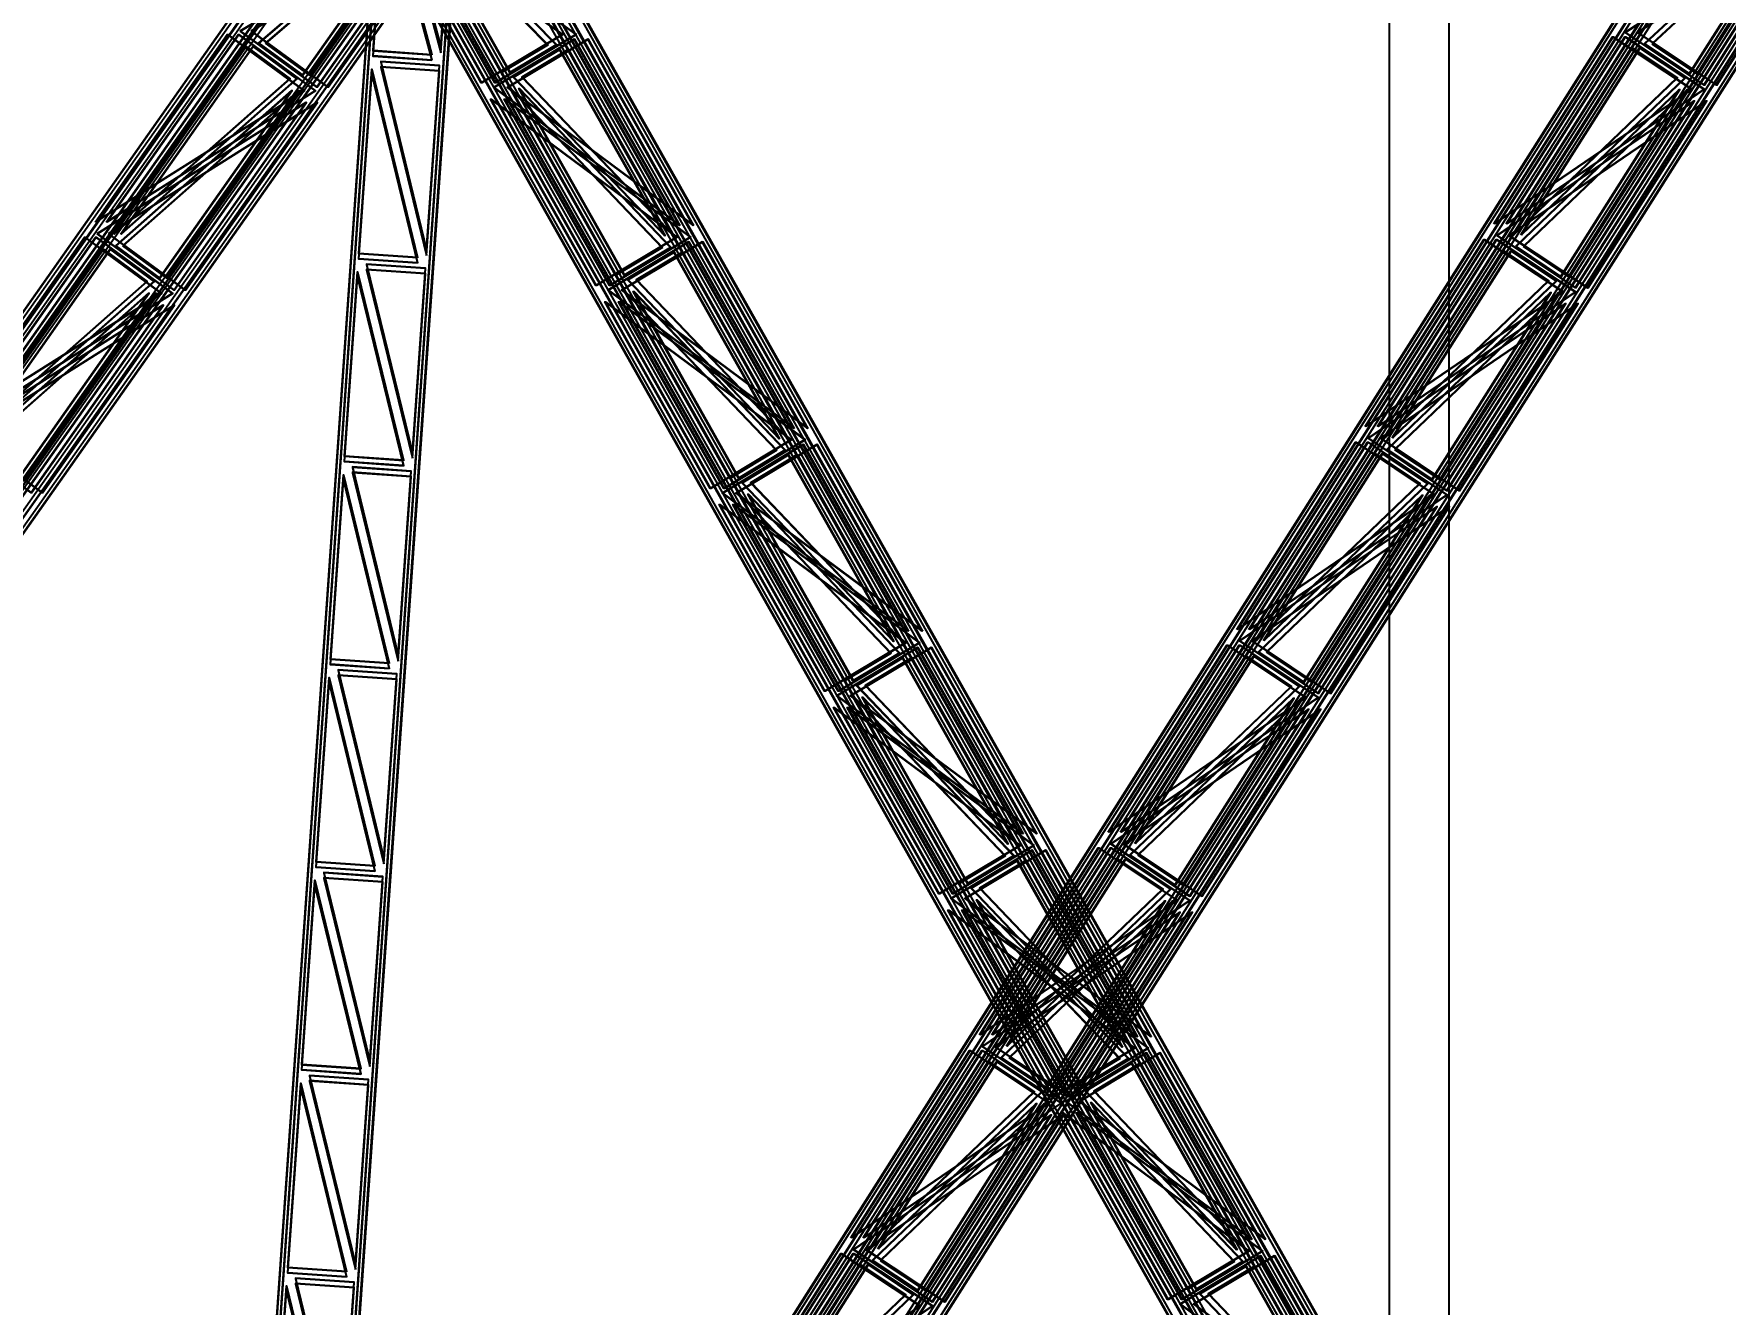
# Model space of a CAD drawing. Header units: millimetres. Extents: x -84906 to 117550, y -3000 to 338000.
# Drawn here: x -9405 to -364, y 85275 to 92061 of the extents above; entities that cross this region are included whole.
import ezdxf

# ---------------------------------------------------------------- set-up
doc = ezdxf.new("R2010")
doc.units = ezdxf.units.MM
for name, color, linetype, lineweight in [('D-STR-CORE', 7, 'Continuous', 25), ('D-STR-DIM', 7, 'Continuous', 13), ('D-STR-STRC', 7, 'Continuous', 25)]:
    doc.layers.add(name, color=color, linetype=linetype, lineweight=lineweight)
doc.styles.add('OpenSansCondensed-Light', font='OpenSansCondensed-Light.ttf')
doc.styles.add('TOWER_UNICODE', font='Arial Unicode.ttf')
doc.dimstyles.new('EZDXF', dxfattribs={"dimtxt": 0.25, "dimasz": 0.175, "dimexe": 0.375, "dimexo": 0.125, "dimgap": 0.1, "dimtad": 1, "dimlfac": 100, "dimzin": 12, "dimdsep": 46, "dimtxsty": 'OpenSansCondensed-Light', "dimblk": 'ARCHTICK', "dimcen": 2.5, "dimazin": 3, "dimtfac": 0.5, "dimtmove": 2, "dimatfit": 3})

# ---------------------------------------------------------------- blocks, each defined once
blk = doc.blocks.new('_ARCHTICK')
at = {"color": 0, "linetype": 'BYBLOCK', "const_width": 0.15}
blk.add_lwpolyline([(-0.5, -0.5), (0.5, 0.5)], dxfattribs=at)

msp = doc.modelspace()

# ---------------------------------------------------------------- linework, layer by layer
at = {"layer": 'D-STR-CORE'}
msp.add_lwpolyline([(-2160, 18300), (-1840, 18300), (-1840, 224550), (-2160, 224550)], close=True, dxfattribs=at)
msp.add_lwpolyline([(-2160, 18300), (-1840, 18300), (-1840, 224550), (-2160, 224550)], close=True, dxfattribs=at)
at = {"layer": 'D-STR-STRC'}
for points in [[(-16786.1, 80186.7), (-7623.8, 93186.7)], [(-16770.2, 80175.1), (-7607.9, 93175.1)], [(-16723.6, 80186.7), (-7561.3, 93186.7)], [(-16707.7, 80175.1), (-7545.4, 93175.1)], [(-16687.8, 80122.6), (-7525.4, 93122.6)], [(-16646.7, 80122.6), (-7484.4, 93122.6)], [(-8546.5, 80174.4), (-296.5, 93174.4)], [(-8530.2, 80163.5), (-280.2, 93163.5)], [(-8477.4, 80174.4), (-227.4, 93174.4)], [(-8461.1, 80163.5), (-211.1, 93163.5)], [(213.1, 80150.8), (-7124.6, 93150.8)], [(229.8, 80160.9), (-7107.8, 93160.9)], [(290.3, 80150.8), (-7047.4, 93150.8)], [(307.1, 80160.9), (-7030.6, 93160.9)], [(-16671.8, 80110.9), (-7509.5, 93110.9)], [(-16630.8, 80110.9), (-7468.5, 93110.9)], [(-8469.5, 80030.4), (-7557.1, 93030.4)], [(-8469.5, 80030.4), (-7557.1, 93030.4)], [(-8449.5, 80029), (-7537.2, 93029)], [(-8449.5, 80029), (-7537.2, 93029)], [(-8444.6, 80114.4), (-194.6, 93114.4)], [(-8428.2, 80103.5), (-178.2, 93103.5)], [(-8399.2, 80114.4), (-149.2, 93114.4)], [(-8382.9, 80103.5), (-132.9, 93103.5)], [(134, 80095.5), (-7203.6, 93095.5)], [(150.8, 80105.6), (-7186.8, 93105.6)], [(184.7, 80095.5), (-7152.9, 93095.5)], [(201.5, 80105.6), (-7136.2, 93105.6)], [(-8469.5, 79999.8), (-7557.1, 92999.8)], [(-8469.5, 79999.8), (-7557.1, 92999.8)], [(-8449.5, 79998.4), (-7537.2, 92998.4)], [(-8449.5, 79998.4), (-7537.2, 92998.4)], [(-8050.5, 80001.6), (-7138.2, 93001.6)], [(-8050.5, 80001.6), (-7138.2, 93001.6)], [(-8050.5, 79971), (-7138.2, 92971)], [(-8050.5, 79971), (-7138.2, 92971)], [(-8030.5, 80000.2), (-7118.2, 93000.2)], [(-8030.5, 80000.2), (-7118.2, 93000.2)], [(-8030.5, 79969.6), (-7118.2, 92969.6)], [(-8030.5, 79969.6), (-7118.2, 92969.6)], [(-16369.2, 79889.1), (-7206.9, 92889.1)], [(-16353.3, 79877.4), (-7190.9, 92877.4)], [(-16328.2, 79889.1), (-7165.8, 92889.1)], [(-16312.2, 79877.4), (-7149.9, 92877.4)], [(-8117.1, 79896.5), (132.9, 92896.5)], [(-8100.8, 79885.6), (149.2, 92885.6)], [(-8071.8, 79896.5), (178.2, 92896.5)], [(-8055.4, 79885.6), (194.6, 92885.6)], [(-290.3, 79849.2), (-7627.9, 92849.2)], [(-213.1, 79849.2), (-7550.7, 92849.2)], [(-201.5, 79894.4), (-7539.2, 92894.4)], [(-184.7, 79904.5), (-7522.4, 92904.5)], [(-150.8, 79894.4), (-7488.5, 92894.4)], [(-134, 79904.5), (-7471.7, 92904.5)], [(-16292.3, 79824.9), (-7130, 92824.9)], [(-16276.4, 79813.3), (-7114.1, 92813.3)], [(-16229.8, 79824.9), (-7067.5, 92824.9)], [(-16213.9, 79813.3), (-7051.6, 92813.3)], [(-8038.9, 79836.5), (211.1, 92836.5)], [(-8022.6, 79825.6), (227.4, 92825.6)], [(-7969.8, 79836.5), (280.2, 92836.5)], [(-7953.5, 79825.6), (296.5, 92825.6)], [(-307.1, 79839.1), (-7644.7, 92839.1)], [(-229.8, 79839.1), (-7567.5, 92839.1)]]:
    msp.add_lwpolyline(points, dxfattribs=at)
for points in [[(-16786.1, 80186.7), (-16276.4, 79813.3), (-7114.1, 92813.3), (-7623.8, 93186.7)], [(-16783, 80186.7), (-16273.3, 79813.3), (-7110.9, 92813.3), (-7620.7, 93186.7)], [(-16726.7, 80186.7), (-16217, 79813.3), (-7054.7, 92813.3), (-7564.4, 93186.7)], [(-16723.6, 80186.7), (-16213.9, 79813.3), (-7051.6, 92813.3), (-7561.3, 93186.7)], [(-16687.8, 80122.6), (-16353.3, 79877.4), (-7190.9, 92877.4), (-7525.4, 93122.6)], [(-16684.6, 80122.6), (-16350.1, 79877.4), (-7187.8, 92877.4), (-7522.3, 93122.6)], [(-16649.9, 80122.6), (-16315.4, 79877.4), (-7153, 92877.4), (-7487.5, 93122.6)], [(-16646.7, 80122.6), (-16312.2, 79877.4), (-7149.9, 92877.4), (-7484.4, 93122.6)], [(-8546.5, 80174.4), (-8022.6, 79825.6), (227.4, 92825.6), (-296.5, 93174.4)], [(-8543.1, 80174.4), (-8019.1, 79825.6), (230.9, 92825.6), (-293.1, 93174.4)], [(-8480.9, 80174.4), (-7956.9, 79825.6), (293.1, 92825.6), (-230.9, 93174.4)], [(-8477.4, 80174.4), (-7953.5, 79825.6), (296.5, 92825.6), (-227.4, 93174.4)], [(229.8, 80160.9), (-307.1, 79839.1), (-7644.7, 92839.1), (-7107.8, 93160.9)], [(233.7, 80160.9), (-303.2, 79839.1), (-7640.9, 92839.1), (-7104, 93160.9)], [(303.2, 80160.9), (-233.7, 79839.1), (-7571.4, 92839.1), (-7034.5, 93160.9)], [(307.1, 80160.9), (-229.8, 79839.1), (-7567.5, 92839.1), (-7030.6, 93160.9)], [(-8030.5, 80000.2), (-8469.5, 80030.4), (-7557.1, 93030.4), (-7118.2, 93000.2)], [(-8030.5, 80000.2), (-8469.5, 80030.4), (-7557.1, 93030.4), (-7118.2, 93000.2)], [(-8030.5, 79998), (-8469.5, 80028.2), (-7557.1, 93028.2), (-7118.2, 92998)], [(-8030.5, 79998), (-8469.5, 80028.2), (-7557.1, 93028.2), (-7118.2, 92998)], [(-8444.6, 80114.4), (-8100.8, 79885.6), (149.2, 92885.6), (-194.6, 93114.4)], [(-8441.1, 80114.4), (-8097.3, 79885.6), (152.7, 92885.6), (-191.1, 93114.4)], [(-8402.7, 80114.4), (-8058.9, 79885.6), (191.1, 92885.6), (-152.7, 93114.4)], [(-8399.2, 80114.4), (-8055.4, 79885.6), (194.6, 92885.6), (-149.2, 93114.4)], [(150.8, 80105.6), (-201.5, 79894.4), (-7539.2, 92894.4), (-7186.8, 93105.6)], [(154.7, 80105.6), (-197.6, 79894.4), (-7535.3, 92894.4), (-7183, 93105.6)], [(197.6, 80105.6), (-154.7, 79894.4), (-7492.4, 92894.4), (-7140, 93105.6)], [(201.5, 80105.6), (-150.8, 79894.4), (-7488.5, 92894.4), (-7136.2, 93105.6)], [(-8030.5, 79971.8), (-8469.5, 80002), (-7557.1, 93002), (-7118.2, 92971.8)], [(-8030.5, 79971.8), (-8469.5, 80002), (-7557.1, 93002), (-7118.2, 92971.8)], [(-8030.5, 79969.6), (-8469.5, 79999.8), (-7557.1, 92999.8), (-7118.2, 92969.6)], [(-8030.5, 79969.6), (-8469.5, 79999.8), (-7557.1, 92999.8), (-7118.2, 92969.6)], [(-7277.1, 91949.9), (-7591.4, 91971.5), (-7527.3, 92884.4)], [(-7277.1, 91949.9), (-7591.4, 91971.5), (-7527.3, 92884.4)], [(-7277.1, 91947.6), (-7591.4, 91969.3), (-7527.3, 92882.2)], [(-7277.1, 91947.6), (-7591.4, 91969.3), (-7527.3, 92882.2)], [(-7277.1, 91921.5), (-7591.4, 91943.1), (-7527.3, 92856)], [(-7277.1, 91921.5), (-7591.4, 91943.1), (-7527.3, 92856)], [(-7277.1, 91919.3), (-7591.4, 91940.9), (-7527.3, 92853.8)], [(-7277.1, 91919.3), (-7591.4, 91940.9), (-7527.3, 92853.8)], [(-7229.1, 91991.2), (-7165, 92904.1), (-7479.3, 92925.8)], [(-7229.1, 91991.2), (-7165, 92904.1), (-7479.3, 92925.8)], [(-7229.1, 91989), (-7165, 92901.9), (-7479.3, 92923.5)], [(-7229.1, 91989), (-7165, 92901.9), (-7479.3, 92923.5)], [(-7229.1, 91962.9), (-7165, 92875.8), (-7479.3, 92897.4)], [(-7229.1, 91962.9), (-7165, 92875.8), (-7479.3, 92897.4)], [(-7229.1, 91960.6), (-7165, 92873.6), (-7479.3, 92895.2)], [(-7229.1, 91960.6), (-7165, 92873.6), (-7479.3, 92895.2)], [(-8205.5, 92011.9), (-7970.6, 91839.8), (-7305.8, 92783)], [(-8202.4, 92011.9), (-7967.5, 91839.8), (-7302.7, 92783)], [(-8167.6, 92011.9), (-7932.7, 91839.8), (-7267.9, 92783)], [(-8164.5, 92011.9), (-7929.6, 91839.8), (-7264.8, 92783)], [(-6660.1, 92003.3), (-6907.6, 91855), (-7434.9, 92789.2)], [(-6656.2, 92003.3), (-6903.7, 91855), (-7431, 92789.2)], [(-6613.3, 92003.3), (-6860.8, 91855), (-7388.1, 92789.2)], [(-6609.4, 92003.3), (-6856.9, 91855), (-7384.2, 92789.2)], [(-797.9, 92007.8), (-556.4, 91847.1), (39.3, 92785.8)], [(-794.4, 92007.8), (-552.9, 91847.1), (42.8, 92785.8)], [(-756, 92007.8), (-514.5, 91847.1), (81.2, 92785.8)], [(-752.5, 92007.8), (-511, 91847.1), (84.7, 92785.8)], [(-8303.9, 92076.1), (-7893.7, 91775.6), (-7228.9, 92718.9)], [(-8300.7, 92076.1), (-7890.6, 91775.6), (-7225.8, 92718.9)], [(-8244.5, 92076.1), (-7834.3, 91775.6), (-7169.5, 92718.9)], [(-8241.4, 92076.1), (-7831.2, 91775.6), (-7166.4, 92718.9)], [(-6581.1, 92058.6), (-7013.1, 91799.7), (-7540.4, 92733.9)], [(-6577.2, 92058.6), (-7009.3, 91799.7), (-7536.6, 92733.9)], [(-6507.7, 92058.6), (-6939.8, 91799.7), (-7467.1, 92733.9)], [(-6503.9, 92058.6), (-6935.9, 91799.7), (-7463.2, 92733.9)], [(-899.8, 92067.8), (-478.2, 91787.1), (117.5, 92725.8)], [(-896.4, 92067.8), (-474.7, 91787.1), (121, 92725.8)], [(-834.2, 92067.8), (-412.5, 91787.1), (183.2, 92725.8)], [(-830.7, 92067.8), (-409.1, 91787.1), (186.6, 92725.8)], [(-9077.5, 91055.6), (-8371.2, 92057.7), (-7961, 91757.2)], [(-9074.4, 91055.6), (-8368.1, 92057.7), (-7957.9, 91757.2)], [(-9018.1, 91055.6), (-8311.8, 92057.7), (-7901.7, 91757.2)], [(-9015, 91055.6), (-8308.7, 92057.7), (-7898.5, 91757.2)], [(-5953.8, 91036.8), (-6516.5, 92033.7), (-6948.5, 91774.7)], [(-5950, 91036.8), (-6512.6, 92033.7), (-6944.7, 91774.7)], [(-5880.5, 91036.8), (-6443.1, 92033.7), (-6875.2, 91774.7)], [(-5876.6, 91036.8), (-6439.3, 92033.7), (-6871.3, 91774.7)], [(-1600.2, 91046.7), (-965.9, 92046.2), (-544.3, 91765.5)], [(-1596.7, 91046.7), (-962.5, 92046.2), (-540.8, 91765.5)], [(-1534.6, 91046.7), (-900.3, 92046.2), (-478.6, 91765.5)], [(-1531.1, 91046.7), (-896.8, 92046.2), (-475.2, 91765.5)], [(-8979.1, 90991.4), (-8272.8, 91993.5), (-8037.9, 91821.4)], [(-8976, 90991.4), (-8269.7, 91993.5), (-8034.8, 91821.4)], [(-8941.2, 90991.4), (-8234.9, 91993.5), (-8000, 91821.4)], [(-8938.1, 90991.4), (-8231.8, 91993.5), (-7996.9, 91821.4)], [(-6032.8, 90981.5), (-6595.5, 91978.4), (-6843, 91830)], [(-6029, 90981.5), (-6591.7, 91978.4), (-6839.1, 91830)], [(-5986, 90981.5), (-6548.7, 91978.4), (-6796.2, 91830)], [(-5982.2, 90981.5), (-6544.8, 91978.4), (-6792.3, 91830)], [(-1498.3, 90986.8), (-864, 91986.3), (-622.5, 91825.5)], [(-1494.8, 90986.8), (-860.5, 91986.3), (-619, 91825.5)], [(-1456.4, 90986.8), (-822.1, 91986.3), (-580.6, 91825.5)], [(-1452.9, 90986.8), (-818.6, 91986.3), (-577.1, 91825.5)], [(-7353.1, 90866.5), (-7667.4, 90888.1), (-7598.3, 91872.7)], [(-7353.1, 90866.5), (-7667.4, 90888.1), (-7598.3, 91872.7)], [(-7353.1, 90864.3), (-7667.4, 90885.9), (-7598.3, 91870.5)], [(-7353.1, 90864.3), (-7667.4, 90885.9), (-7598.3, 91870.5)], [(-7305.1, 90907.9), (-7236, 91892.4), (-7550.3, 91914.1)], [(-7305.1, 90907.9), (-7236, 91892.4), (-7550.3, 91914.1)], [(-7305.1, 90905.7), (-7236, 91890.2), (-7550.3, 91911.8)], [(-7305.1, 90905.7), (-7236, 91890.2), (-7550.3, 91911.8)], [(-7305.1, 90879.5), (-7236, 91864.1), (-7550.3, 91885.7)], [(-7305.1, 90879.5), (-7236, 91864.1), (-7550.3, 91885.7)], [(-7305.1, 90877.3), (-7236, 91861.9), (-7550.3, 91883.5)], [(-7305.1, 90877.3), (-7236, 91861.9), (-7550.3, 91883.5)], [(-7353.1, 90838.2), (-7667.4, 90859.8), (-7598.3, 91844.3)], [(-7353.1, 90838.2), (-7667.4, 90859.8), (-7598.3, 91844.3)], [(-7353.1, 90835.9), (-7667.4, 90857.6), (-7598.3, 91842.1)], [(-7353.1, 90835.9), (-7667.4, 90857.6), (-7598.3, 91842.1)], [(-6048.6, 90920), (-6296.1, 90771.6), (-6858.8, 91768.5)], [(-6044.8, 90920), (-6292.2, 90771.6), (-6854.9, 91768.5)], [(-6001.8, 90920), (-6249.3, 90771.6), (-6812, 91768.5)], [(-5997.9, 90920), (-6245.4, 90771.6), (-6808.1, 91768.5)], [(-1485.4, 90924.5), (-1243.9, 90763.7), (-609.6, 91763.2)], [(-1481.9, 90924.5), (-1240.4, 90763.7), (-606.1, 91763.2)], [(-1443.5, 90924.5), (-1202, 90763.7), (-567.7, 91763.2)], [(-1440, 90924.5), (-1198.5, 90763.7), (-564.2, 91763.2)], [(-9067.4, 90992.8), (-8657.2, 90692.3), (-7950.9, 91694.4)], [(-9064.3, 90992.8), (-8654.1, 90692.3), (-7947.8, 91694.4)], [(-9008, 90992.8), (-8597.9, 90692.3), (-7891.6, 91694.4)], [(-9004.9, 90992.8), (-8594.7, 90692.3), (-7888.4, 91694.4)], [(-8969, 90928.6), (-8734.1, 90756.5), (-8027.8, 91758.6)], [(-8965.9, 90928.6), (-8731, 90756.5), (-8024.7, 91758.6)], [(-8931.2, 90928.6), (-8696.2, 90756.5), (-7989.9, 91758.6)], [(-8928, 90928.6), (-8693.1, 90756.5), (-7986.8, 91758.6)], [(-5969.6, 90975.3), (-6401.6, 90716.3), (-6964.3, 91713.2)], [(-5965.8, 90975.3), (-6397.8, 90716.3), (-6960.5, 91713.2)], [(-5896.3, 90975.3), (-6328.3, 90716.3), (-6891, 91713.2)], [(-5892.4, 90975.3), (-6324.4, 90716.3), (-6887.1, 91713.2)], [(-1587.3, 90984.5), (-1165.7, 90703.8), (-531.4, 91703.3)], [(-1583.9, 90984.5), (-1162.2, 90703.8), (-527.9, 91703.3)], [(-1521.7, 90984.5), (-1100, 90703.8), (-465.8, 91703.3)], [(-1518.2, 90984.5), (-1096.6, 90703.8), (-462.3, 91703.3)], [(-9841, 89972.3), (-9134.7, 90974.4), (-8724.6, 90673.9)], [(-9837.9, 89972.3), (-9131.6, 90974.4), (-8721.4, 90673.9)], [(-9781.6, 89972.3), (-9075.3, 90974.4), (-8665.2, 90673.9)], [(-9778.5, 89972.3), (-9072.2, 90974.4), (-8662.1, 90673.9)], [(-5342.4, 89953.4), (-5905, 90950.3), (-6337.1, 90691.4)], [(-5338.5, 89953.4), (-5901.2, 90950.3), (-6333.2, 90691.4)], [(-5269, 89953.4), (-5831.7, 90950.3), (-6263.7, 90691.4)], [(-5265.1, 89953.4), (-5827.8, 90950.3), (-6259.8, 90691.4)], [(-2287.7, 89963.4), (-1653.4, 90962.9), (-1231.8, 90682.2)], [(-2284.2, 89963.4), (-1650, 90962.9), (-1228.3, 90682.2)], [(-2222.1, 89963.4), (-1587.8, 90962.9), (-1166.1, 90682.2)], [(-2218.6, 89963.4), (-1584.3, 90962.9), (-1162.7, 90682.2)], [(-9742.7, 89908.1), (-9036.4, 90910.2), (-8801.4, 90738.1)], [(-9739.5, 89908.1), (-9033.2, 90910.2), (-8798.3, 90738.1)], [(-9704.8, 89908.1), (-8998.5, 90910.2), (-8763.5, 90738.1)], [(-9701.6, 89908.1), (-8995.4, 90910.2), (-8760.4, 90738.1)], [(-5421.4, 89898.1), (-5984, 90895), (-6231.5, 90746.7)], [(-5417.5, 89898.1), (-5980.2, 90895), (-6227.6, 90746.7)], [(-5374.5, 89898.1), (-5937.2, 90895), (-6184.7, 90746.7)], [(-5370.7, 89898.1), (-5933.4, 90895), (-6180.8, 90746.7)], [(-2185.8, 89903.4), (-1551.5, 90902.9), (-1310, 90742.2)], [(-2182.3, 89903.4), (-1548, 90902.9), (-1306.5, 90742.2)], [(-2143.9, 89903.4), (-1509.6, 90902.9), (-1268.1, 90742.2)], [(-2140.4, 89903.4), (-1506.1, 90902.9), (-1264.6, 90742.2)], [(-7429.2, 89783.2), (-7743.4, 89804.8), (-7674.3, 90789.4)], [(-7429.2, 89783.2), (-7743.4, 89804.8), (-7674.3, 90789.4)], [(-7429.2, 89781), (-7743.4, 89802.6), (-7674.3, 90787.1)], [(-7429.2, 89781), (-7743.4, 89802.6), (-7674.3, 90787.1)], [(-7381.2, 89824.6), (-7312.1, 90809.1), (-7626.3, 90830.7)], [(-7381.2, 89824.6), (-7312.1, 90809.1), (-7626.3, 90830.7)], [(-7381.2, 89822.3), (-7312.1, 90806.9), (-7626.3, 90828.5)], [(-7381.2, 89822.3), (-7312.1, 90806.9), (-7626.3, 90828.5)], [(-7381.2, 89796.2), (-7312.1, 90780.7), (-7626.3, 90802.4)], [(-7381.2, 89796.2), (-7312.1, 90780.7), (-7626.3, 90802.4)], [(-7381.2, 89794), (-7312.1, 90778.5), (-7626.3, 90800.1)], [(-7381.2, 89794), (-7312.1, 90778.5), (-7626.3, 90800.1)], [(-7429.2, 89754.8), (-7743.4, 89776.5), (-7674.3, 90761)], [(-7429.2, 89754.8), (-7743.4, 89776.5), (-7674.3, 90761)], [(-7429.2, 89752.6), (-7743.4, 89774.2), (-7674.3, 90758.8)], [(-7429.2, 89752.6), (-7743.4, 89774.2), (-7674.3, 90758.8)], [(-5437.2, 89836.6), (-5684.6, 89688.3), (-6247.3, 90685.2)], [(-5433.3, 89836.6), (-5680.8, 89688.3), (-6243.4, 90685.2)], [(-5390.3, 89836.6), (-5637.8, 89688.3), (-6200.5, 90685.2)], [(-5386.5, 89836.6), (-5633.9, 89688.3), (-6196.6, 90685.2)], [(-2172.9, 89841.2), (-1931.4, 89680.4), (-1297.1, 90679.9)], [(-2169.4, 89841.2), (-1927.9, 89680.4), (-1293.6, 90679.9)], [(-2131, 89841.2), (-1889.5, 89680.4), (-1255.2, 90679.9)], [(-2127.5, 89841.2), (-1886, 89680.4), (-1251.7, 90679.9)], [(-9830.9, 89909.5), (-9420.8, 89608.9), (-8714.5, 90611.1)], [(-9827.8, 89909.5), (-9417.6, 89608.9), (-8711.4, 90611.1)], [(-9771.6, 89909.5), (-9361.4, 89608.9), (-8655.1, 90611.1)], [(-9768.4, 89909.5), (-9358.3, 89608.9), (-8652, 90611.1)], [(-9732.6, 89845.3), (-9497.6, 89673.1), (-8791.3, 90675.3)], [(-9729.5, 89845.3), (-9494.5, 89673.1), (-8788.2, 90675.3)], [(-9694.7, 89845.3), (-9459.7, 89673.1), (-8753.4, 90675.3)], [(-9691.6, 89845.3), (-9456.6, 89673.1), (-8750.3, 90675.3)], [(-5358.1, 89891.9), (-5790.2, 89633), (-6352.9, 90629.9)], [(-5354.3, 89891.9), (-5786.3, 89633), (-6349, 90629.9)], [(-5284.8, 89891.9), (-5716.8, 89633), (-6279.5, 90629.9)], [(-5280.9, 89891.9), (-5712.9, 89633), (-6275.6, 90629.9)], [(-2274.8, 89901.1), (-1853.2, 89620.5), (-1218.9, 90620)], [(-2271.4, 89901.1), (-1849.7, 89620.5), (-1215.4, 90620)], [(-2209.2, 89901.1), (-1787.5, 89620.5), (-1153.3, 90620)], [(-2205.7, 89901.1), (-1784.1, 89620.5), (-1149.8, 90620)], [(-4730.9, 88870.1), (-5293.6, 89867), (-5725.6, 89608.1)], [(-4727, 88870.1), (-5289.7, 89867), (-5721.7, 89608.1)], [(-4657.5, 88870.1), (-5220.2, 89867), (-5652.2, 89608.1)], [(-4653.7, 88870.1), (-5216.3, 89867), (-5648.4, 89608.1)], [(-2975.2, 88880), (-2340.9, 89879.5), (-1919.3, 89598.9)], [(-2971.7, 88880), (-2337.5, 89879.5), (-1915.8, 89598.9)], [(-2909.6, 88880), (-2275.3, 89879.5), (-1853.6, 89598.9)], [(-2906.1, 88880), (-2271.8, 89879.5), (-1850.2, 89598.9)], [(-4809.9, 88814.8), (-5372.6, 89811.7), (-5620, 89663.4)], [(-4806, 88814.8), (-5368.7, 89811.7), (-5616.2, 89663.4)], [(-4763.1, 88814.8), (-5325.8, 89811.7), (-5573.2, 89663.4)], [(-4759.2, 88814.8), (-5321.9, 89811.7), (-5569.4, 89663.4)], [(-2873.3, 88820.1), (-2239, 89819.6), (-1997.5, 89658.8)], [(-2869.8, 88820.1), (-2235.5, 89819.6), (-1994, 89658.8)], [(-2831.4, 88820.1), (-2197.1, 89819.6), (-1955.6, 89658.8)], [(-2827.9, 88820.1), (-2193.6, 89819.6), (-1952.1, 89658.8)], [(-7505.2, 88699.9), (-7819.4, 88721.5), (-7750.3, 89706)], [(-7505.2, 88699.9), (-7819.4, 88721.5), (-7750.3, 89706)], [(-7505.2, 88697.6), (-7819.4, 88719.3), (-7750.3, 89703.8)], [(-7505.2, 88697.6), (-7819.4, 88719.3), (-7750.3, 89703.8)], [(-7457.2, 88741.2), (-7388.1, 89725.8), (-7702.3, 89747.4)], [(-7457.2, 88741.2), (-7388.1, 89725.8), (-7702.3, 89747.4)], [(-7457.2, 88739), (-7388.1, 89723.5), (-7702.3, 89745.2)], [(-7457.2, 88739), (-7388.1, 89723.5), (-7702.3, 89745.2)], [(-7457.2, 88712.9), (-7388.1, 89697.4), (-7702.3, 89719)], [(-7457.2, 88712.9), (-7388.1, 89697.4), (-7702.3, 89719)], [(-7457.2, 88710.6), (-7388.1, 89695.2), (-7702.3, 89716.8)], [(-7457.2, 88710.6), (-7388.1, 89695.2), (-7702.3, 89716.8)], [(-7505.2, 88671.5), (-7819.4, 88693.1), (-7750.3, 89677.7)], [(-7505.2, 88671.5), (-7819.4, 88693.1), (-7750.3, 89677.7)], [(-7505.2, 88669.3), (-7819.4, 88690.9), (-7750.3, 89675.4)], [(-7505.2, 88669.3), (-7819.4, 88690.9), (-7750.3, 89675.4)], [(-4825.7, 88753.3), (-5073.1, 88605), (-5635.8, 89601.9)], [(-4821.8, 88753.3), (-5069.3, 88605), (-5632, 89601.9)], [(-4778.9, 88753.3), (-5026.3, 88605), (-5589, 89601.9)], [(-4775, 88753.3), (-5022.5, 88605), (-5585.2, 89601.9)], [(-2860.4, 88757.8), (-2618.9, 88597.1), (-1984.6, 89596.6)], [(-2856.9, 88757.8), (-2615.4, 88597.1), (-1981.1, 89596.6)], [(-2818.5, 88757.8), (-2577, 88597.1), (-1942.7, 89596.6)], [(-2815, 88757.8), (-2573.5, 88597.1), (-1939.2, 89596.6)], [(-4746.7, 88808.6), (-5178.7, 88549.7), (-5741.4, 89546.6)], [(-4742.8, 88808.6), (-5174.8, 88549.7), (-5737.5, 89546.6)], [(-4673.3, 88808.6), (-5105.3, 88549.7), (-5668, 89546.6)], [(-4669.5, 88808.6), (-5101.5, 88549.7), (-5664.2, 89546.6)], [(-2962.3, 88817.8), (-2540.7, 88537.1), (-1906.4, 89536.6)], [(-2958.9, 88817.8), (-2537.2, 88537.1), (-1902.9, 89536.6)], [(-2896.7, 88817.8), (-2475, 88537.1), (-1840.8, 89536.6)], [(-2893.2, 88817.8), (-2471.6, 88537.1), (-1837.3, 89536.6)], [(-4119.4, 87786.8), (-4682.1, 88783.7), (-5114.1, 88524.7)], [(-4115.5, 87786.8), (-4678.2, 88783.7), (-5110.3, 88524.7)], [(-4046, 87786.8), (-4608.7, 88783.7), (-5040.8, 88524.7)], [(-4042.2, 87786.8), (-4604.9, 88783.7), (-5036.9, 88524.7)], [(-3662.7, 87796.7), (-3028.4, 88796.2), (-2606.8, 88515.5)], [(-3659.2, 87796.7), (-3025, 88796.2), (-2603.3, 88515.5)], [(-3597.1, 87796.7), (-2962.8, 88796.2), (-2541.1, 88515.5)], [(-3593.6, 87796.7), (-2959.3, 88796.2), (-2537.7, 88515.5)], [(-4198.4, 87731.5), (-4761.1, 88728.4), (-5008.6, 88580)], [(-4194.6, 87731.5), (-4757.2, 88728.4), (-5004.7, 88580)], [(-4151.6, 87731.5), (-4714.3, 88728.4), (-4961.7, 88580)], [(-4147.7, 87731.5), (-4710.4, 88728.4), (-4957.9, 88580)], [(-3560.8, 87736.8), (-2926.5, 88736.3), (-2685, 88575.5)], [(-3557.3, 87736.8), (-2923, 88736.3), (-2681.5, 88575.5)], [(-3518.9, 87736.8), (-2884.6, 88736.3), (-2643.1, 88575.5)], [(-3515.4, 87736.8), (-2881.1, 88736.3), (-2639.6, 88575.5)], [(-7581.2, 87616.5), (-7895.5, 87638.1), (-7826.4, 88622.7)], [(-7581.2, 87616.5), (-7895.5, 87638.1), (-7826.4, 88622.7)], [(-7581.2, 87614.3), (-7895.5, 87635.9), (-7826.4, 88620.5)], [(-7581.2, 87614.3), (-7895.5, 87635.9), (-7826.4, 88620.5)], [(-7533.2, 87657.9), (-7464.1, 88642.4), (-7778.4, 88664.1)], [(-7533.2, 87657.9), (-7464.1, 88642.4), (-7778.4, 88664.1)], [(-7533.2, 87655.7), (-7464.1, 88640.2), (-7778.4, 88661.8)], [(-7533.2, 87655.7), (-7464.1, 88640.2), (-7778.4, 88661.8)], [(-7533.2, 87629.5), (-7464.1, 88614.1), (-7778.4, 88635.7)], [(-7533.2, 87629.5), (-7464.1, 88614.1), (-7778.4, 88635.7)], [(-7533.2, 87627.3), (-7464.1, 88611.9), (-7778.4, 88633.5)], [(-7533.2, 87627.3), (-7464.1, 88611.9), (-7778.4, 88633.5)], [(-7581.2, 87588.2), (-7895.5, 87609.8), (-7826.4, 88594.3)], [(-7581.2, 87588.2), (-7895.5, 87609.8), (-7826.4, 88594.3)], [(-7581.2, 87585.9), (-7895.5, 87607.6), (-7826.4, 88592.1)], [(-7581.2, 87585.9), (-7895.5, 87607.6), (-7826.4, 88592.1)], [(-4214.2, 87670), (-4461.7, 87521.6), (-5024.4, 88518.5)], [(-4210.3, 87670), (-4457.8, 87521.6), (-5020.5, 88518.5)], [(-4167.4, 87670), (-4414.9, 87521.6), (-4977.5, 88518.5)], [(-4163.5, 87670), (-4411, 87521.6), (-4973.7, 88518.5)], [(-3547.9, 87674.5), (-3306.4, 87513.7), (-2672.1, 88513.2)], [(-3544.4, 87674.5), (-3302.9, 87513.7), (-2668.6, 88513.2)], [(-3506, 87674.5), (-3264.5, 87513.7), (-2630.2, 88513.2)], [(-3502.5, 87674.5), (-3261, 87513.7), (-2626.7, 88513.2)], [(-4135.2, 87725.3), (-4567.2, 87466.3), (-5129.9, 88463.2)], [(-4131.3, 87725.3), (-4563.4, 87466.3), (-5126, 88463.2)], [(-4061.8, 87725.3), (-4493.9, 87466.3), (-5056.5, 88463.2)], [(-4058, 87725.3), (-4490, 87466.3), (-5052.7, 88463.2)], [(-3649.8, 87734.5), (-3228.2, 87453.8), (-2593.9, 88453.3)], [(-3646.4, 87734.5), (-3224.7, 87453.8), (-2590.4, 88453.3)], [(-3584.2, 87734.5), (-3162.5, 87453.8), (-2528.3, 88453.3)], [(-3580.7, 87734.5), (-3159.1, 87453.8), (-2524.8, 88453.3)], [(-3507.9, 86703.4), (-4070.6, 87700.3), (-4502.6, 87441.4)], [(-3504.1, 86703.4), (-4066.8, 87700.3), (-4498.8, 87441.4)], [(-3434.6, 86703.4), (-3997.3, 87700.3), (-4429.3, 87441.4)], [(-3430.7, 86703.4), (-3993.4, 87700.3), (-4425.4, 87441.4)], [(-4350.2, 86713.4), (-3715.9, 87712.9), (-3294.3, 87432.2)], [(-4346.7, 86713.4), (-3712.5, 87712.9), (-3290.8, 87432.2)], [(-4284.6, 86713.4), (-3650.3, 87712.9), (-3228.6, 87432.2)], [(-4281.1, 86713.4), (-3646.8, 87712.9), (-3225.2, 87432.2)], [(-3586.9, 86648.1), (-4149.6, 87645), (-4397.1, 87496.7)], [(-3583.1, 86648.1), (-4145.8, 87645), (-4393.2, 87496.7)], [(-3540.1, 86648.1), (-4102.8, 87645), (-4350.3, 87496.7)], [(-3536.3, 86648.1), (-4098.9, 87645), (-4346.4, 87496.7)], [(-4248.3, 86653.4), (-3614, 87652.9), (-3372.5, 87492.2)], [(-4244.8, 86653.4), (-3610.5, 87652.9), (-3369, 87492.2)], [(-4206.4, 86653.4), (-3572.1, 87652.9), (-3330.6, 87492.2)], [(-4202.9, 86653.4), (-3568.6, 87652.9), (-3327.1, 87492.2)], [(-7657.3, 86533.2), (-7971.5, 86554.8), (-7902.4, 87539.4)], [(-7657.3, 86533.2), (-7971.5, 86554.8), (-7902.4, 87539.4)], [(-7657.3, 86531), (-7971.5, 86552.6), (-7902.4, 87537.1)], [(-7657.3, 86531), (-7971.5, 86552.6), (-7902.4, 87537.1)], [(-7609.2, 86574.6), (-7540.1, 87559.1), (-7854.4, 87580.7)], [(-7609.2, 86574.6), (-7540.1, 87559.1), (-7854.4, 87580.7)], [(-7609.2, 86572.3), (-7540.1, 87556.9), (-7854.4, 87578.5)], [(-7609.2, 86572.3), (-7540.1, 87556.9), (-7854.4, 87578.5)], [(-7609.2, 86546.2), (-7540.1, 87530.7), (-7854.4, 87552.4)], [(-7609.2, 86546.2), (-7540.1, 87530.7), (-7854.4, 87552.4)], [(-7609.2, 86544), (-7540.1, 87528.5), (-7854.4, 87550.1)], [(-7609.2, 86544), (-7540.1, 87528.5), (-7854.4, 87550.1)], [(-7657.3, 86504.8), (-7971.5, 86526.5), (-7902.4, 87511)], [(-7657.3, 86504.8), (-7971.5, 86526.5), (-7902.4, 87511)], [(-7657.3, 86502.6), (-7971.5, 86524.2), (-7902.4, 87508.8)], [(-7657.3, 86502.6), (-7971.5, 86524.2), (-7902.4, 87508.8)], [(-3602.7, 86586.6), (-3850.2, 86438.3), (-4412.9, 87435.2)], [(-3598.9, 86586.6), (-3846.3, 86438.3), (-4409, 87435.2)], [(-3555.9, 86586.6), (-3803.4, 86438.3), (-4366.1, 87435.2)], [(-3552.1, 86586.6), (-3799.5, 86438.3), (-4362.2, 87435.2)], [(-4235.4, 86591.2), (-3993.9, 86430.4), (-3359.6, 87429.9)], [(-4231.9, 86591.2), (-3990.4, 86430.4), (-3356.1, 87429.9)], [(-4193.5, 86591.2), (-3952, 86430.4), (-3317.7, 87429.9)], [(-4190, 86591.2), (-3948.5, 86430.4), (-3314.2, 87429.9)], [(-3523.7, 86641.9), (-3955.8, 86383), (-4518.4, 87379.9)], [(-3519.9, 86641.9), (-3951.9, 86383), (-4514.6, 87379.9)], [(-3450.4, 86641.9), (-3882.4, 86383), (-4445.1, 87379.9)], [(-3446.5, 86641.9), (-3878.5, 86383), (-4441.2, 87379.9)], [(-4337.3, 86651.1), (-3915.7, 86370.5), (-3281.4, 87370)], [(-4333.9, 86651.1), (-3912.2, 86370.5), (-3277.9, 87370)], [(-4271.7, 86651.1), (-3850, 86370.5), (-3215.8, 87370)], [(-4268.2, 86651.1), (-3846.6, 86370.5), (-3212.3, 87370)], [(-5037.7, 85630), (-4403.4, 86629.5), (-3981.8, 86348.9)], [(-5034.2, 85630), (-4400, 86629.5), (-3978.3, 86348.9)], [(-4972.1, 85630), (-4337.8, 86629.5), (-3916.1, 86348.9)], [(-4968.6, 85630), (-4334.3, 86629.5), (-3912.7, 86348.9)], [(-2896.5, 85620.1), (-3459.1, 86617), (-3891.2, 86358.1)], [(-2892.6, 85620.1), (-3455.3, 86617), (-3887.3, 86358.1)], [(-2823.1, 85620.1), (-3385.8, 86617), (-3817.8, 86358.1)], [(-2819.2, 85620.1), (-3381.9, 86617), (-3813.9, 86358.1)], [(-4935.8, 85570.1), (-4301.5, 86569.6), (-4060, 86408.8)], [(-4932.3, 85570.1), (-4298, 86569.6), (-4056.5, 86408.8)], [(-4893.9, 85570.1), (-4259.6, 86569.6), (-4018.1, 86408.8)], [(-4890.4, 85570.1), (-4256.1, 86569.6), (-4014.6, 86408.8)], [(-2975.5, 85564.8), (-3538.1, 86561.7), (-3785.6, 86413.4)], [(-2971.6, 85564.8), (-3534.3, 86561.7), (-3781.8, 86413.4)], [(-2928.7, 85564.8), (-3491.3, 86561.7), (-3738.8, 86413.4)], [(-2924.8, 85564.8), (-3487.5, 86561.7), (-3734.9, 86413.4)], [(-7733.3, 85449.9), (-8047.5, 85471.5), (-7978.4, 86456)], [(-7733.3, 85449.9), (-8047.5, 85471.5), (-7978.4, 86456)], [(-7733.3, 85447.6), (-8047.5, 85469.3), (-7978.4, 86453.8)], [(-7733.3, 85447.6), (-8047.5, 85469.3), (-7978.4, 86453.8)], [(-7733.3, 85421.5), (-8047.5, 85443.1), (-7978.4, 86427.7)], [(-7733.3, 85421.5), (-8047.5, 85443.1), (-7978.4, 86427.7)], [(-7685.3, 85491.2), (-7616.2, 86475.8), (-7930.4, 86497.4)], [(-7685.3, 85491.2), (-7616.2, 86475.8), (-7930.4, 86497.4)], [(-7685.3, 85489), (-7616.2, 86473.5), (-7930.4, 86495.2)], [(-7685.3, 85489), (-7616.2, 86473.5), (-7930.4, 86495.2)], [(-7685.3, 85462.9), (-7616.2, 86447.4), (-7930.4, 86469)], [(-7685.3, 85462.9), (-7616.2, 86447.4), (-7930.4, 86469)], [(-7685.3, 85460.6), (-7616.2, 86445.2), (-7930.4, 86466.8)], [(-7685.3, 85460.6), (-7616.2, 86445.2), (-7930.4, 86466.8)], [(-7733.3, 85419.3), (-8047.5, 85440.9), (-7978.4, 86425.4)], [(-7733.3, 85419.3), (-8047.5, 85440.9), (-7978.4, 86425.4)], [(-4922.9, 85507.8), (-4681.4, 85347.1), (-4047.1, 86346.6)], [(-4919.4, 85507.8), (-4677.9, 85347.1), (-4043.6, 86346.6)], [(-4881, 85507.8), (-4639.5, 85347.1), (-4005.2, 86346.6)], [(-4877.5, 85507.8), (-4636, 85347.1), (-4001.7, 86346.6)], [(-2991.3, 85503.3), (-3238.7, 85355), (-3801.4, 86351.9)], [(-2987.4, 85503.3), (-3234.9, 85355), (-3797.5, 86351.9)], [(-2944.4, 85503.3), (-3191.9, 85355), (-3754.6, 86351.9)], [(-2940.6, 85503.3), (-3188.1, 85355), (-3750.7, 86351.9)], [(-5024.8, 85567.8), (-4603.2, 85287.1), (-3968.9, 86286.6)], [(-5021.4, 85567.8), (-4599.7, 85287.1), (-3965.4, 86286.6)], [(-4959.2, 85567.8), (-4537.5, 85287.1), (-3903.3, 86286.6)], [(-4955.7, 85567.8), (-4534.1, 85287.1), (-3899.8, 86286.6)], [(-2912.3, 85558.6), (-3344.3, 85299.7), (-3907, 86296.6)], [(-2908.4, 85558.6), (-3340.4, 85299.7), (-3903.1, 86296.6)], [(-2838.9, 85558.6), (-3270.9, 85299.7), (-3833.6, 86296.6)], [(-2835, 85558.6), (-3267.1, 85299.7), (-3829.7, 86296.6)], [(-5725.2, 84546.7), (-5090.9, 85546.2), (-4669.3, 85265.5)], [(-5721.7, 84546.7), (-5087.5, 85546.2), (-4665.8, 85265.5)], [(-5659.6, 84546.7), (-5025.3, 85546.2), (-4603.6, 85265.5)], [(-5656.1, 84546.7), (-5021.8, 85546.2), (-4600.2, 85265.5)], [(-2285, 84536.8), (-2847.7, 85533.7), (-3279.7, 85274.7)], [(-2281.1, 84536.8), (-2843.8, 85533.7), (-3275.8, 85274.7)], [(-2211.6, 84536.8), (-2774.3, 85533.7), (-3206.3, 85274.7)], [(-2207.8, 84536.8), (-2770.5, 85533.7), (-3202.5, 85274.7)], [(-5623.3, 84486.8), (-4989, 85486.3), (-4747.5, 85325.5)], [(-5619.8, 84486.8), (-4985.5, 85486.3), (-4744, 85325.5)], [(-5581.4, 84486.8), (-4947.1, 85486.3), (-4705.6, 85325.5)], [(-5577.9, 84486.8), (-4943.6, 85486.3), (-4702.1, 85325.5)], [(-2364, 84481.5), (-2926.7, 85478.4), (-3174.1, 85330)], [(-2360.1, 84481.5), (-2922.8, 85478.4), (-3170.3, 85330)], [(-2317.2, 84481.5), (-2879.9, 85478.4), (-3127.3, 85330)], [(-2313.3, 84481.5), (-2876, 85478.4), (-3123.5, 85330)], [(-7809.3, 84366.5), (-8123.6, 84388.1), (-8054.5, 85372.7)], [(-7809.3, 84366.5), (-8123.6, 84388.1), (-8054.5, 85372.7)], [(-7809.3, 84364.3), (-8123.6, 84385.9), (-8054.5, 85370.5)], [(-7809.3, 84364.3), (-8123.6, 84385.9), (-8054.5, 85370.5)], [(-7809.3, 84338.2), (-8123.6, 84359.8), (-8054.5, 85344.3)], [(-7809.3, 84338.2), (-8123.6, 84359.8), (-8054.5, 85344.3)], [(-7809.3, 84335.9), (-8123.6, 84357.6), (-8054.5, 85342.1)], [(-7809.3, 84335.9), (-8123.6, 84357.6), (-8054.5, 85342.1)], [(-7761.3, 84407.9), (-7692.2, 85392.4), (-8006.4, 85414.1)], [(-7761.3, 84407.9), (-7692.2, 85392.4), (-8006.4, 85414.1)], [(-7761.3, 84405.7), (-7692.2, 85390.2), (-8006.4, 85411.8)], [(-7761.3, 84405.7), (-7692.2, 85390.2), (-8006.4, 85411.8)], [(-7761.3, 84379.5), (-7692.2, 85364.1), (-8006.4, 85385.7)], [(-7761.3, 84379.5), (-7692.2, 85364.1), (-8006.4, 85385.7)], [(-7761.3, 84377.3), (-7692.2, 85361.9), (-8006.4, 85383.5)], [(-7761.3, 84377.3), (-7692.2, 85361.9), (-8006.4, 85383.5)]]:
    msp.add_lwpolyline(points, close=True, dxfattribs=at)

# ---------------------------------------------------------------- dimensions: what is measured, and where the dimension line sits
at = {"layer": 'D-STR-DIM'}
msp.add_linear_dim(base=(-79000, 0), p1=(0, 0), p2=(0, 333000), angle=90, dimstyle='EZDXF', override={"dimtxt": 4200, "dimasz": 1875, "dimexe": 1050, "dimexo": 900, "dimgap": 1050, "dimtad": 1, "dimdec": 0, "dimlfac": 1, "dimlunit": 2, "dimtxsty": 'TOWER_UNICODE', "dimclrd": 7, "dimclre": 7, "dimclrt": 7}, dxfattribs=at).render()

doc.saveas('drawing.dxf')
